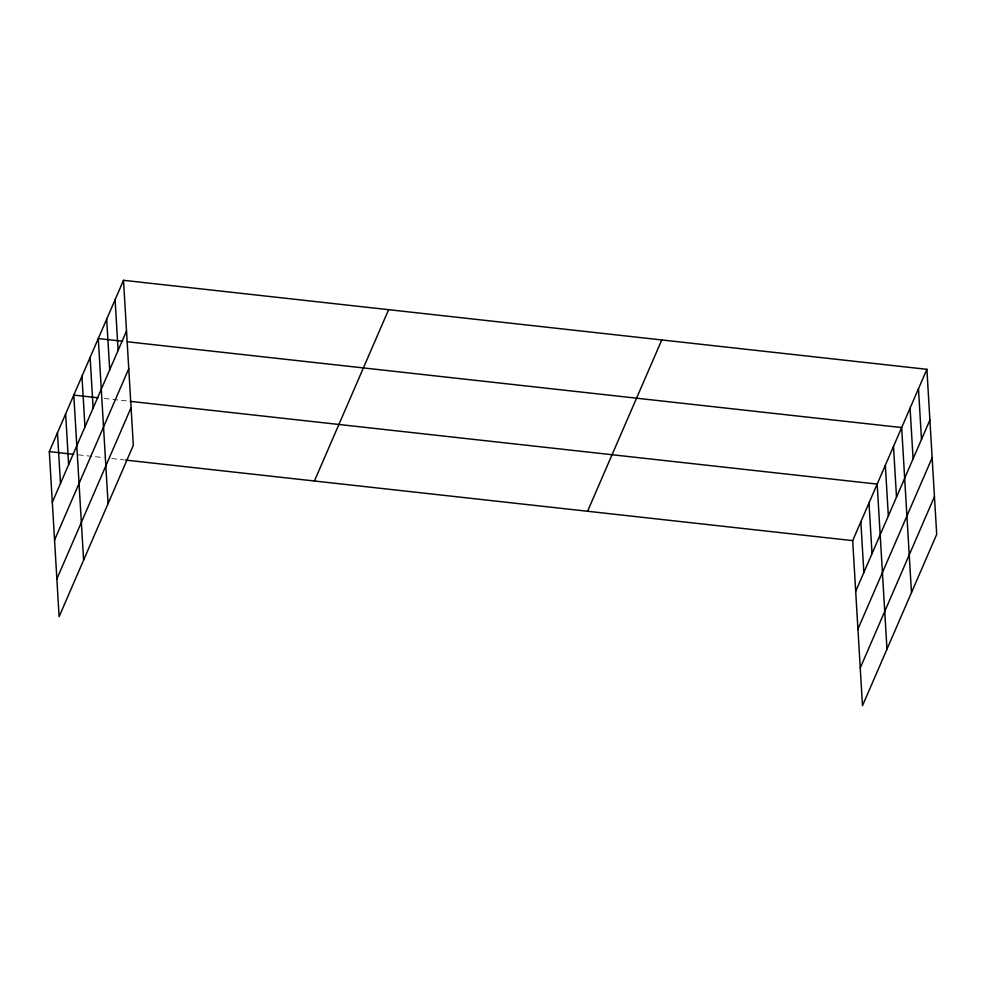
<?xml version="1.0" encoding="UTF-8"?>
<svg xmlns="http://www.w3.org/2000/svg" width="986" height="986" viewBox="0 0 986 986"><rect width="100%" height="100%" fill="white"/><g stroke="black" fill="none" stroke-linecap="round" stroke-linejoin="round"><path stroke-width="0.74" stroke-dasharray="4.93 3.7" d="M104.257 398.467L128.636 401.166M78.251 454.829L104.146 457.701M111.775 458.552L123.965 459.895"/><path stroke-width="1.48" d="M123.509 280.307L133.32 445.364L59.111 616.681L49.3 451.625L123.509 280.307L926.889 369.319L936.7 534.375L862.491 705.693L852.68 540.636L926.889 369.319M52.307 502.305L126.516 331M54.55 540.057L128.759 368.739M56.868 578.942L131.076 407.625M314.423 480.995L388.62 309.678M587.57 511.266L661.779 339.948M855.7 591.317L929.909 419.999M857.943 629.056L932.152 457.738M860.248 667.941L934.457 496.636M122.658 341.255L98.28 338.555L108.078 503.612M127.231 341.76L901.66 427.567L911.471 592.623M98.169 397.789L73.79 395.09L83.6 560.147M130.164 401.339L877.17 484.101L886.981 649.158M49.3 451.625L73.679 454.324M125.481 460.068L852.68 540.636M918.484 388.73L921.491 439.423M910.078 408.155L913.085 458.835M893.501 446.411L896.508 497.092M885.342 465.256L888.349 515.937M869.011 502.946L872.018 553.627M860.852 521.791L863.859 572.472M115.103 299.732L118.11 350.412M106.685 319.144L109.705 369.824M90.12 357.4L93.128 408.093M81.949 376.245L84.969 426.926M65.631 413.935L68.638 464.616M57.459 432.78L60.479 483.46"/></g></svg>
